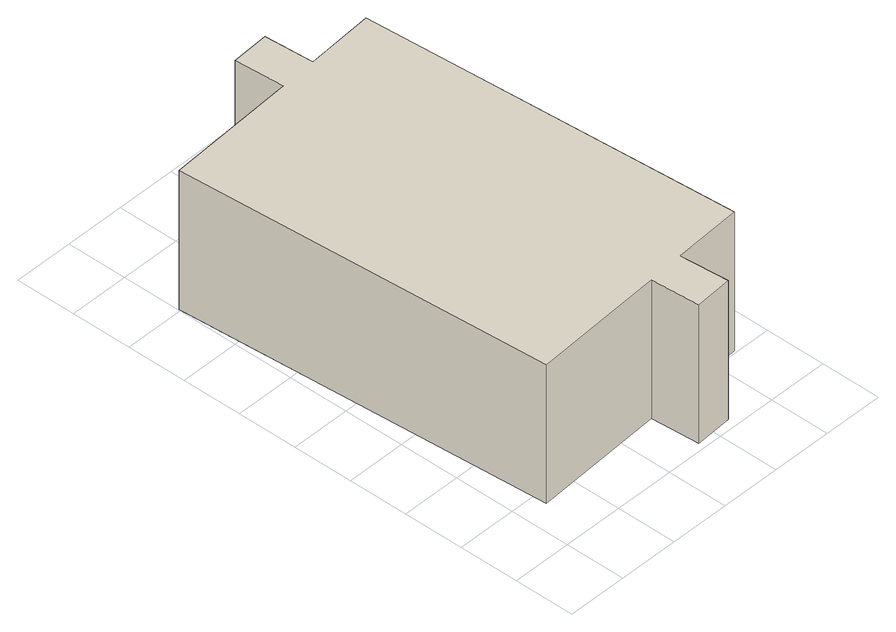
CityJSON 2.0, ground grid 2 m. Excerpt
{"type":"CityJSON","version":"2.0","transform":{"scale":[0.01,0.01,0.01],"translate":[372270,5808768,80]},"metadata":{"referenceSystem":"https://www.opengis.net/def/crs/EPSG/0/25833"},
"CityObjects":{
"building1":{"type":"Building","attributes":{"Gemeindeschluessel":"11000006","BezugspunktDach":"2200","function":"31001_3212","measuredHeight":5.8,"storeysAboveGround":1},"address":[{"country":"Germany","locality":"Berlin","thoroughfareNumber":"22 (11)","thoroughfareName":"Golfweg"}],"geometry":[{"type":"Solid","lod":"1","boundaries":[[[[0,1,2,3,4,5,6,7,8,9,10,11]],[[12,13,14,15,16,17,18,19,20,21,22,23]],[[12,23,11,10]],[[13,12,10,9]],[[14,13,9,8]],[[15,14,8,7]],[[16,15,7,6]],[[17,16,6,5]],[[18,17,5,4]],[[19,18,4,3]],[[20,19,3,2]],[[21,20,2,1]],[[22,21,1,0]],[[23,22,0,11]]]]}]}
},
"vertices":[
[85,155,507],[528,184,507],[539,22,507],[664,32,507],[651,195,507],[880,208,507],[796,1462,507],[569,1445,507],[558,1608,507],[432,1600,507],[444,1436,507],[3,1407,507],[444,1436,20],[432,1600,20],[558,1608,20],[569,1445,20],[796,1462,20],[880,208,20],[651,195,20],[664,32,20],[539,22,20],[528,184,20],[85,155,20],[3,1407,20]
]}
